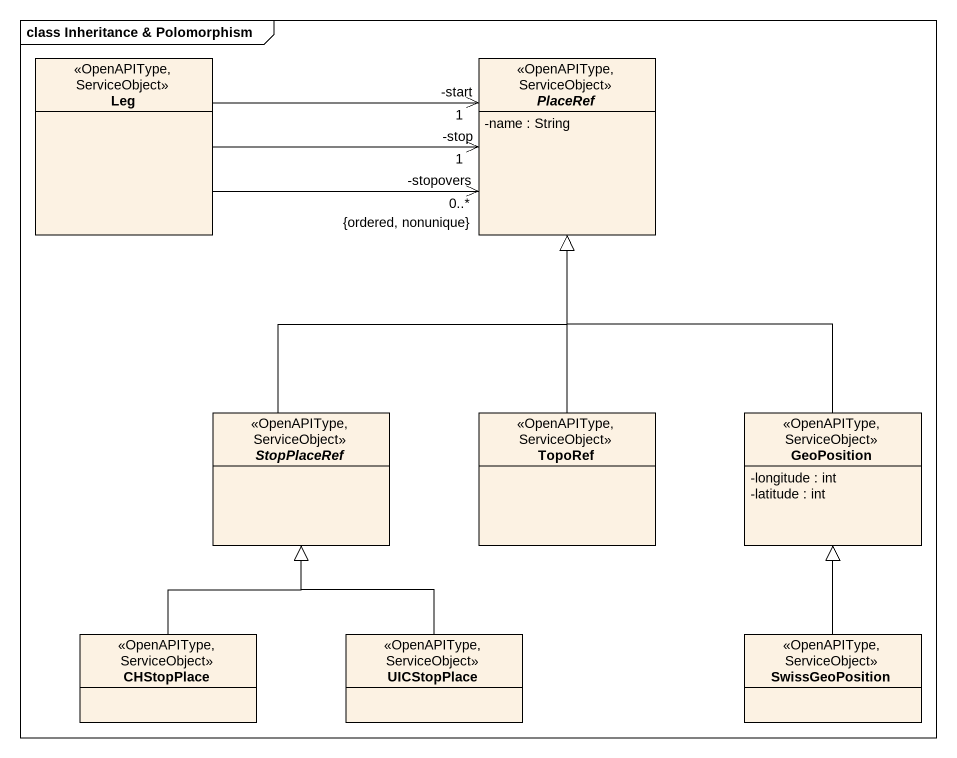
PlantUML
@startuml
mainframe class Inheritance & Polomorphism
hide circle
hide empty members
skinparam classAttributeIconSize 0
class Leg <<OpenAPIType, ServiceObject>>
abstract class PlaceRef <<OpenAPIType, ServiceObject>> {
  -name : String
}
abstract class StopPlaceRef <<OpenAPIType, ServiceObject>>
class TopoRef <<OpenAPIType, ServiceObject>>
class GeoPosition <<OpenAPIType, ServiceObject>> {
  -longitude : int
  -latitude : int
}
class CHStopPlace <<OpenAPIType, ServiceObject>>
class UICStopPlace <<OpenAPIType, ServiceObject>>
class SwissGeoPosition <<OpenAPIType, ServiceObject>>
Leg -right-> "-start\n1" PlaceRef
Leg -right-> "-stop\n1" PlaceRef
Leg -right-> "-stopovers\n0..*\n{ordered, nonunique}" PlaceRef
StopPlaceRef -up-|> PlaceRef
TopoRef -up-|> PlaceRef
GeoPosition -up-|> PlaceRef
CHStopPlace -up-|> StopPlaceRef
UICStopPlace -up-|> StopPlaceRef
SwissGeoPosition -up-|> GeoPosition
@enduml
